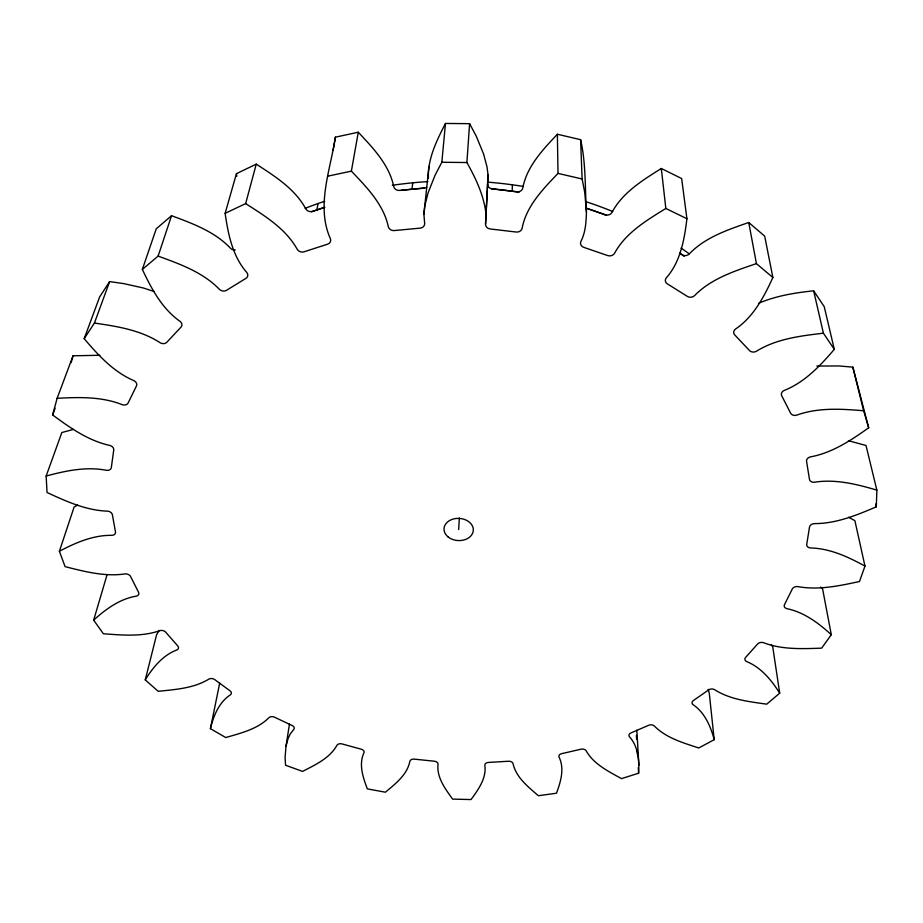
<?xml version="1.0" encoding="UTF-8"?>
<svg xmlns="http://www.w3.org/2000/svg" width="923" height="923" viewBox="0 0 923 923"><rect width="100%" height="100%" fill="white"/><g stroke="black" fill="none" stroke-linecap="round" stroke-linejoin="round"><path stroke-width="1.38" d="M289.441 724.117L285.992 746.315L285.092 757.356L285.565 765.248L302.617 771.409C315.228 764.809 329.742 758.302 336.93 745.299A4.107 2.757 6.1 0 1 342.191 743.973L361.135 749.176A4.096 2.746 5.5 0 1 363.974 752.718C358.47 764.325 363.062 777.639 367.354 788.888L385.41 792.211C395.356 783.846 407.262 774.789 409.87 761.29A4.073 2.723 4.1 0 1 414.462 759.156L434.191 761.198A4.073 2.723 3.6 0 1 438.021 764.209C436.533 777.408 445.348 788.992 452.628 799.122L471.042 799.549C478.229 789.684 486.709 778.158 484.852 765.271A4.073 2.734 2.2 0 1 488.625 762.421L508.365 761.256A4.084 2.734 1.6 0 1 513.038 763.609C516.084 777.466 528.198 786.869 538.363 795.73L556.477 793.226C560.676 781.943 564.749 768.536 559.026 757.056A4.119 2.769 0.2 0 1 561.795 753.63L580.798 749.245A4.13 2.781 -0.3 0 1 586.151 750.814C593.743 764.244 608.511 771.386 621.479 778.643L638.612 773.209C639.281 760.667 638.358 746.465 629.44 736.75A4.177 2.838 -1.7 0 1 631.09 732.874L648.534 725.34A4.2 2.861 -2.2 0 1 654.372 726.02C666.187 738.054 683.182 742.807 698.757 747.976L714.206 739.681C710.664 726.459 704.826 712.591 693.069 704.676A4.28 2.942 -3.6 0 1 693.45 700.511L708.518 690A4.315 2.965 -4.1 0 1 714.61 689.677C730.058 699.565 748.957 701.63 766.725 704.168L779.704 693.173C771.559 680.239 761.187 667.502 746.672 661.572A4.407 3.069 -5.5 0 1 745.692 657.326L757.506 644.104A4.442 3.115 -6 0 1 763.586 642.72C781.989 649.804 802.272 648.788 821.632 648.154L831.3 634.724C818.62 623.14 804.106 612.203 786.95 608.684A4.546 3.242 -7.2 0 1 784.538 604.577L792.222 589.116A4.592 3.288 -7.7 0 1 797.98 586.613C818.482 590.385 839.411 585.828 859.475 581.513L864.978 566.111C848.225 556.904 830.042 548.435 810.59 547.962A4.707 3.438 -8.9 0 1 806.748 544.27L809.483 527.229A4.753 3.496 -9.3 0 1 814.548 523.606C836.192 523.653 856.74 515.184 876.319 506.819L876.85 490.125C856.809 484.217 835.615 478.899 814.628 482.198A4.869 3.657 -10.2 0 1 809.448 479.199L806.587 461.488A4.903 3.727 -10.5 0 1 810.579 456.85C832.223 452.881 851.064 440.306 868.693 427.776L863.628 410.758C841.453 408.889 818.182 407.401 796.872 415.096A5.019 3.9 -11 0 1 790.584 413.1L781.769 395.84A5.053 3.957 -11.1 0 1 784.319 390.383C804.752 382.295 820.293 365.704 834.3 349.344L823.397 333.203C800.529 335.891 776.439 338.787 756.502 351.202A5.146 4.13 -11.1 0 1 749.441 350.486L734.8 334.991A5.169 4.188 -10.8 0 1 735.585 329.015C753.56 316.82 764.071 296.768 772.874 277.511L756.41 263.62C734.523 271.039 711.137 278.665 694.604 295.591A5.226 4.35 -9.6 0 1 687.254 296.329L667.491 283.949A5.25 4.396 -8.9 0 1 666.325 277.835C680.563 261.717 684.405 239.415 686.92 218.739L665.841 208.46C646.642 220.343 625.656 232.804 614.568 253.248A5.284 4.511 -6 0 1 607.519 255.509L583.959 247.41A5.284 4.546 -4.6 0 1 580.832 241.63C585.586 232.354 586.22 221.889 586.417 211.655C584.917 187.657 586.013 163.256 580.602 139.685L557.377 134.239C542.839 149.688 526.779 166.463 522.776 188.073A5.111 4.523 -0.1 0 1 516.845 191.719L512.207 191.234L512.38 184.796M557.377 134.239L558.011 173.397C542.978 189.111 526.295 206.152 522.106 228.304A5.296 4.615 0.2 0 1 515.945 231.996L490.425 228.996A5.307 4.615 2.2 0 1 485.556 224.001L488.059 175.024L487.056 167.086L483.594 154.014L476.245 136.131L469.599 123.682L445.474 123.451C436.798 140.342 427.58 158.71 428.399 178.174M485.556 224.001L488.059 175.024M458.673 529.537L459.331 518.045M486.098 214.955C484.263 196.195 476.003 178.785 466.888 162.529L469.599 123.682M285.992 746.315L288.08 738.55L290.168 734.062L293.768 729.412A4.154 2.804 7.5 0 0 292.06 725.49L274.662 717.263A4.165 2.815 8 0 0 268.928 717.69C257.494 729.193 240.857 733.116 225.766 737.546L210.409 728.674C213.548 715.913 218.889 702.311 230.358 694.869A4.234 2.884 9.4 0 0 229.885 690.727L214.851 679.686A4.257 2.919 9.9 0 0 208.863 679.12C193.749 688.35 175.37 689.516 158.179 691.304L145.257 679.893C152.849 667.491 162.783 655.249 176.801 649.988A4.35 3.011 11.3 0 0 177.666 645.823L165.805 632.29A4.384 3.046 11.8 0 0 159.829 630.663C141.761 637.008 122.101 635.116 103.364 633.766L93.661 620.141C105.741 609.145 119.782 598.9 136.246 596.143A4.488 3.161 13.1 0 0 138.496 592.174L130.651 576.621A4.523 3.207 13.6 0 0 124.986 573.921C104.807 576.898 84.524 571.568 65.083 566.641L59.395 551.262C75.548 542.712 93.2 535.063 111.81 535.328A4.638 3.346 14.8 0 0 115.467 531.81L112.41 514.896A4.684 3.404 15.2 0 0 107.391 511.146C86.058 510.396 66.11 501.327 47.038 492.501L46.15 476.049C65.614 470.799 86.243 466.369 106.364 470.292A4.8 3.565 16.3 0 0 111.337 467.5L113.725 450.112A4.846 3.623 16.6 0 0 109.722 445.417C88.331 440.721 69.94 427.741 52.623 414.935L57.134 398.321C78.836 397.109 101.565 396.486 122.113 404.632A4.95 3.796 17.4 0 0 128.193 402.843L136.396 386.068A4.996 3.854 17.5 0 0 133.789 380.599C113.529 371.923 98.184 355.159 84.189 338.672L94.423 323.062C116.956 326.338 140.596 330.019 160.037 342.687A5.088 4.027 17.8 0 0 166.913 342.168L180.885 327.25A5.123 4.096 17.7 0 0 179.973 321.308C162.102 308.755 151.43 288.737 142.35 269.412L158.11 256.098C179.87 264.013 202.968 272.273 219.386 289.314A5.192 4.257 17.1 0 0 226.62 290.237L245.76 278.469A5.215 4.315 16.6 0 0 246.764 272.435C232.515 256.248 228.119 234.073 225.143 213.328L245.645 203.614C264.924 215.913 285.83 228.766 297.229 249.314A5.261 4.453 14.5 0 0 304.244 251.737L327.377 244.26A5.273 4.488 13.4 0 0 330.33 238.572C315.885 206.221 330.446 169.924 335.372 137.181L358.286 132.231L351.375 171.147C366.627 187.161 383.564 204.329 388.318 226.7A5.296 4.58 9.4 0 0 394.536 230.542L419.907 228.154A5.296 4.603 7.6 0 0 424.649 223.274L423.899 214.228L424.753 206.164L428.041 192.919L435.252 174.828L441.84 162.263L445.474 123.451M423.899 214.228L428.941 166.463M411.981 189.215L412.743 182.8M333.088 150.391L335.372 137.181M210.409 728.674L219.697 683.055M225.143 213.328L236.438 173.674L256.248 164.132C274.846 176.189 294.991 188.869 305.825 208.91A5.077 4.373 15.4 0 0 312.585 211.286L316.808 209.971L318.123 203.498M145.257 679.893L156.633 634.586L159.264 630.386M245.645 203.614L256.248 164.132M71.175 362.612L73.044 355.782L99.857 355.286M93.661 620.141L106.906 575.26M59.395 551.262L74.128 506.981L77.717 505.077M158.11 256.098L171.54 215.705C192.538 223.47 214.828 231.615 230.519 248.275A5.019 4.188 18 0 0 235.227 249.983M142.35 269.412L156.241 228.8L171.54 215.705M46.15 476.049L61.841 432.541L73.517 429.368M94.423 323.062L109.618 281.596L123.717 283.615L143.307 287.976L154.222 291.553M84.189 338.672L99.626 296.964L109.618 281.596M57.134 398.321L73.044 355.782M52.623 414.935L55.115 408.254M686.92 218.739L681.647 178.543L661.306 168.482C642.754 180.181 622.529 192.503 611.949 212.463A5.1 4.43 -6.8 0 1 605.153 214.701L586.232 208.206A339.133 264.37 3.3 0 1 606.515 215.405M758.648 303.263C776.035 295.822 794.945 292.776 813.648 290.814L824.239 306.678L834.3 349.344M772.874 277.511L764.682 236.126L748.761 222.512C727.624 229.815 705.034 237.396 689.227 253.975A5.053 4.269 -10.6 0 1 682.143 254.702L679.939 253.306M316.808 209.971L324.573 207.375M327.607 176.189L351.375 171.147M816.855 366.039L839.157 365.958L852.852 367.146L868.693 427.776M441.84 162.263L466.888 162.529M512.207 191.234L492.224 188.788A5.111 4.523 2.1 0 1 487.529 183.896M848.445 440.721L866.016 445.486L876.85 490.125M558.011 173.397L582.113 178.981L584.778 192.584L586.417 211.655M848.675 517.249L854.894 520.687L864.978 566.111M820.697 587.063L822.578 588.77L831.3 634.724M358.286 132.231C373.019 147.934 389.275 164.836 393.763 186.642A5.111 4.488 10 0 0 399.751 190.403L424.222 188.038A5.111 4.511 8 0 0 426.691 187.288M771.363 644.75L772.747 646.931L779.704 693.173M708.16 689.331L709.291 693.311L714.206 739.681M852.852 367.146L863.628 410.758M875.65 504.016L876.319 506.819M813.648 290.814L823.397 333.203M748.761 222.512L756.41 263.62M236.438 173.674L236.807 176.293M661.306 168.482L665.841 208.46M636.835 730.174L638.901 765.282M636.397 735.273L636.639 739.485M637.297 750.722L637.551 754.945M638.289 767.59L638.612 773.209M580.602 139.685L582.113 178.981M311.559 211.852A339.133 264.37 3.3 0 1 324.769 207.271M400.986 190.426A339.133 264.37 3.3 0 1 424.43 188.2M491.382 188.892A339.133 264.37 3.3 0 1 519.107 192.238M679.524 253.156A339.133 264.37 3.3 0 1 684.22 256.352M305.167 208.333A337.345 263.863 3.3 0 1 324.7 201.249M392.298 185.292A337.345 263.863 3.3 0 1 427.88 181.612M487.517 182.131A337.345 263.863 3.3 0 1 523.341 186.446M585.978 201.687A337.345 263.863 3.3 0 1 612.699 211.505M681.059 248.091A337.345 263.863 3.3 0 1 689.112 253.767M447.932 536.782A14.676 11.099 3.3 0 0 472.68 533.09A14.676 11.099 3.3 0 0 455.397 518.576A14.676 11.099 3.3 0 0 447.932 536.782"/></g></svg>
